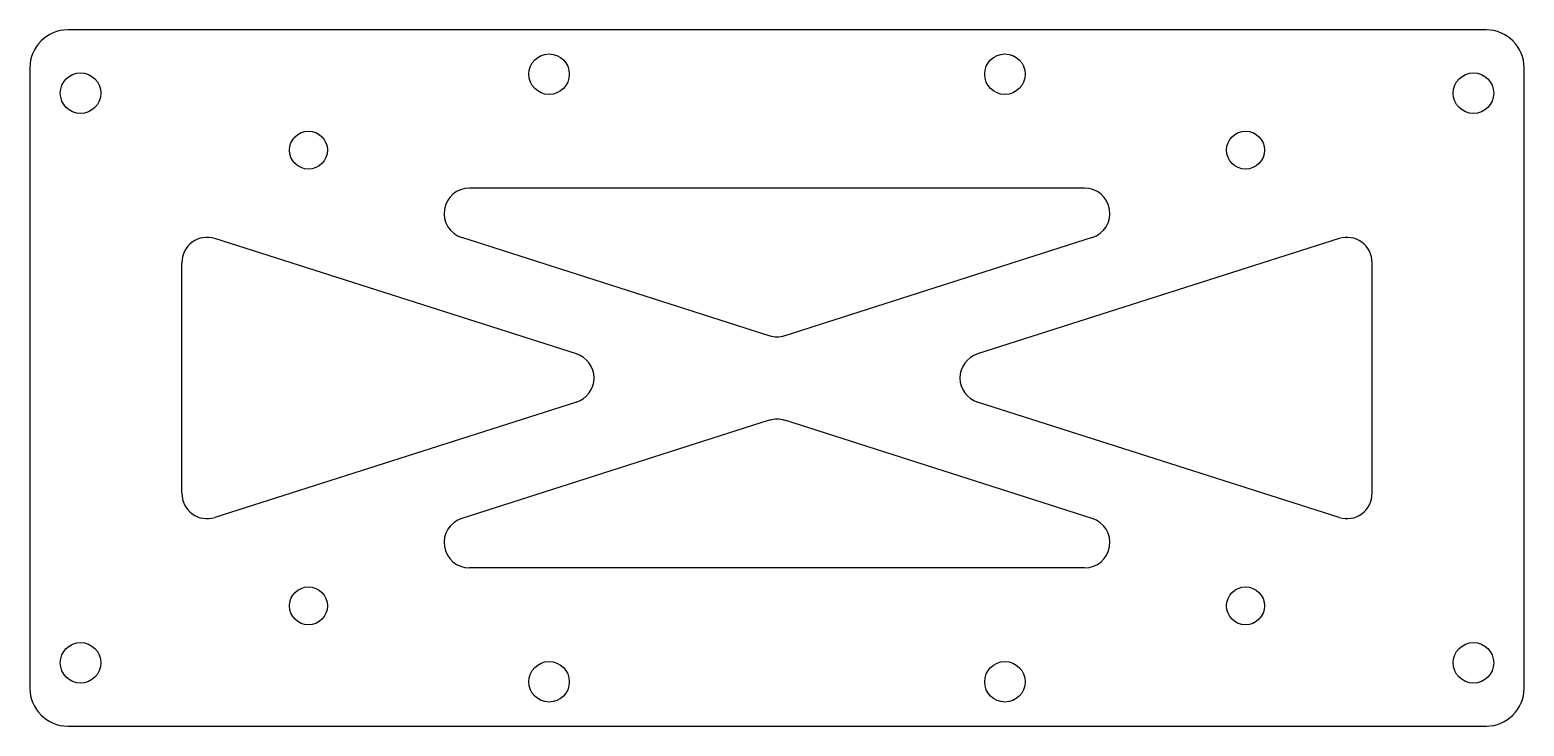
# Model space of a CAD drawing. Header units: millimetres. Extents: x -59 to 59, y -28 to 28.
import ezdxf

# ---------------------------------------------------------------- set-up
doc = ezdxf.new("R2010")
doc.units = ezdxf.units.MM

msp = doc.modelspace()

# ---------------------------------------------------------------- linework, layer by layer
at = {"color": 7, "linetype": 'Continuous', "lineweight": 25}
for p, q in [((56, 27.5), (-56, 27.5)), ((-59, 24.5), (-59, -24.5)), ((59, -24.5), (59, 24.5)), ((24.29, 15), (-24.29, 15)), ((-15.84, 1.91), (-44.39, 11.02)), ((-0.61, 3.34), (-24.9, 11.09)), ((24.9, 11.09), (0.61, 3.34)), ((44.39, 11.02), (15.84, 1.91)), ((-47, -9.11), (-47, 9.11)), ((47, -9.11), (47, 9.11)), ((-15.84, -1.91), (-44.39, -11.02)), ((44.39, -11.02), (15.84, -1.91)), ((-0.61, -3.34), (-24.9, -11.09)), ((24.9, -11.09), (0.61, -3.34)), ((24.29, -15), (-24.29, -15)), ((-56, -27.5), (56, -27.5))]:
    msp.add_line(p, q, dxfattribs=at)
for centre, radius in [((-18, 24), 1.6), ((18, 24), 1.6), ((-55, 22.5), 1.6), ((55, 22.5), 1.6), ((-37, 18), 1.5), ((37, 18), 1.5), ((-37, -18), 1.5), ((37, -18), 1.5), ((-55, -22.5), 1.6), ((55, -22.5), 1.6), ((-18, -24), 1.6), ((18, -24), 1.6)]:
    msp.add_circle(centre, radius, dxfattribs=at)
for centre, radius, start, end in [((-56, 24.5), 3, 90, 180), ((56, 24.5), 3, 0, 90), ((-24.29, 13), 2, 90, 252.2996), ((24.29, 13), 2, 287.7004, 90), ((-45, 9.11), 2, 72.2996, 180), ((45, 9.11), 2, 0, 107.7004), ((0, 5.25), 2, 252.2996, 287.7004), ((-16.45, 0), 2, 287.7004, 72.2996), ((16.45, 0), 2, 107.7004, 252.2996), ((0, -5.25), 2, 72.2996, 107.7004), ((-45, -9.11), 2, 180, 287.7004), ((45, -9.11), 2, 252.2996, 0), ((-24.29, -13), 2, 107.7004, 270), ((24.29, -13), 2, 270, 72.2996), ((-56, -24.5), 3, 180, 270), ((56, -24.5), 3, 270, 0)]:
    msp.add_arc(centre, radius, start, end, dxfattribs=at)

doc.saveas('drawing.dxf')
